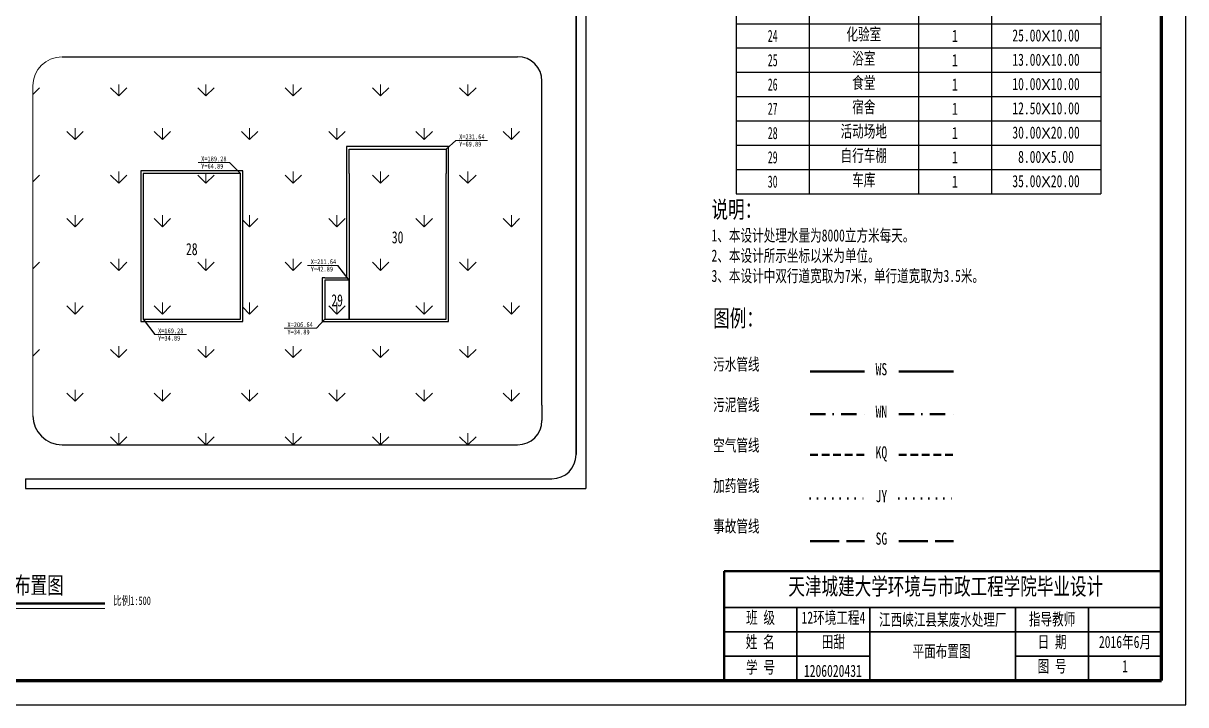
# Model space of a CAD drawing. Header units: millimetres. Extents: x 676 to 2703, y 109 to 703.
# Drawn here: x 1038.4 to 1516.8, y 108.5 to 389.2 of the extents above; entities that cross this region are included whole.
import ezdxf
from ezdxf.enums import TextEntityAlignment as Align

# ---------------------------------------------------------------- set-up
doc = ezdxf.new("R2010")
doc.units = ezdxf.units.MM
for name, pattern in [('ACAD_ISO02W100', [15, 12, -3]), ('ACAD_ISO07W100', [3, 0, -3]), ('DASHDOT2', [12.7, 6.35, -3.175, 0, -3.175]), ('HIDDEN2', [4.7625, 3.175, -1.5875])]:
    doc.linetypes.add(name, pattern=pattern)
doc.layers.get('0').update_dxf_attribs({"lineweight": 25})
doc.layers.add('图层1', color=3, linetype='Continuous', lineweight=70)
doc.layers.add('图层7', color=97, linetype='Continuous', lineweight=70)
for name, color, linetype, lineweight, plot in [('图层2', 5, 'Continuous', 70, False), ('图层3', 1, 'Continuous', 70, False), ('图层4', 2, 'Continuous', 70, False), ('图层5', 6, 'Continuous', 70, False)]:
    doc.layers.add(name, color=color, linetype=linetype, lineweight=lineweight, plot=plot)
doc.styles.add('Dim_ZB', font='txt', dxfattribs={"width": 0.8})
doc.styles.get("Standard").update_dxf_attribs({"font": 'txt', "bigfont": 'gbcbig.shx'})
doc.dimstyles.new('副本 ISO-25', dxfattribs={"dimtxt": 2.5, "dimasz": 2.5, "dimexe": 2, "dimexo": 2, "dimtad": 1, "dimlfac": 500, "dimtxsty": 'Standard', "dimblk": 'ARCHTICK', "dimcen": 2.5, "dimadec": 0, "dimazin": 0, "dimtfac": 1, "dimtmove": 0, "dimatfit": 3, "dimfxl": 1, "dimarcsym": 0})

# ---------------------------------------------------------------- blocks, each defined once
blk = doc.blocks.new('_ArchTick')
at = {"color": 0, "linetype": 'ByBlock', "const_width": 0.15}
blk.add_lwpolyline([(-0.5, -0.5), (0.5, 0.5)], dxfattribs=at)
blk = doc.blocks.new('*U69')
at = {"lineweight": 0}
blk.add_line((0, 0), (13.02, 0), dxfattribs=at)
at = {"lineweight": 0, "style": 'Dim_ZB', "width": 0.8}
blk.add_text(' X=169.28 ', height=2, dxfattribs=at).set_placement((0, 0.5))
blk.add_text(' Y=34.89 ', height=2, dxfattribs=at).set_placement((0, -0.5), align=Align.TOP_LEFT)
blk = doc.blocks.new('*U70')
at = {"lineweight": 0}
blk.add_line((0, 0), (-13.02, 0), dxfattribs=at)
at = {"lineweight": 0, "style": 'Dim_ZB', "width": 0.8}
blk.add_text(' X=189.28 ', height=2, dxfattribs=at).set_placement((-13.02, 0.5))
blk.add_text(' Y=64.89 ', height=2, dxfattribs=at).set_placement((-13.02, -0.5), align=Align.TOP_LEFT)
blk = doc.blocks.new('*U71')
at = {"lineweight": 0}
blk.add_line((0, 0), (-13.34, 0), dxfattribs=at)
at = {"lineweight": 0, "style": 'Dim_ZB', "width": 0.8}
blk.add_text(' X=206.64 ', height=2, dxfattribs=at).set_placement((-13.34, 0.5))
blk.add_text(' Y=34.89 ', height=2, dxfattribs=at).set_placement((-13.34, -0.5), align=Align.TOP_LEFT)
blk = doc.blocks.new('*U72')
at = {"lineweight": 0}
blk.add_line((0, 0), (-12.39, 0), dxfattribs=at)
at = {"lineweight": 0, "style": 'Dim_ZB', "width": 0.8}
blk.add_text(' X=211.64 ', height=2, dxfattribs=at).set_placement((-12.39, 0.5))
blk.add_text(' Y=42.89 ', height=2, dxfattribs=at).set_placement((-12.39, -0.5), align=Align.TOP_LEFT)
blk = doc.blocks.new('*U73')
at = {"lineweight": 0}
blk.add_line((0, 0), (13.02, 0), dxfattribs=at)
at = {"lineweight": 0, "style": 'Dim_ZB', "width": 0.8}
blk.add_text(' X=231.64 ', height=2, dxfattribs=at).set_placement((0, 0.5))
blk.add_text(' Y=69.89 ', height=2, dxfattribs=at).set_placement((0, -0.5), align=Align.TOP_LEFT)

msp = doc.modelspace()

# ---------------------------------------------------------------- hatches: boundary and pattern name
at = {"lineweight": 0}
h = msp.add_hatch(dxfattribs=at)
h.set_pattern_fill('GRASS', color=256, style=0)
h.paths.add_polyline_path([(1028.315166, 363.374237, 0.4142135624), (1016.315166, 375.374237), (897.350271, 375.374237, 0.4142135624), (887.350271, 365.374237), (887.350271, 225.555922, 0.4142135624), (897.350271, 215.555922), (1016.315166, 215.555922, 0.4142135624), (1028.315166, 227.555922)])
h.paths.add_polyline_path([(927.689517, 265.893716), (927.689517, 266.893716), (927.689517, 286.893716), (927.689517, 287.893716), (974.918443, 287.893716), (974.918443, 286.893716), (974.918443, 265.893716), (973.918443, 265.893716)], flags=16)
h.paths.add_polyline_path([(928.918443, 266.893716), (928.918443, 286.893716), (948.918443, 286.893716), (973.918443, 286.893716), (973.918443, 266.893716)], flags=0)
h.paths.add_polyline_path([(919.890411, 265.893716), (898.890411, 265.893716), (897.890411, 265.893716), (897.890411, 293.893716), (898.890411, 293.893716), (918.890411, 293.893716), (919.890411, 293.893716), (919.890411, 266.893716)], flags=16)
h.paths.add_polyline_path([(918.890411, 266.893716), (898.890411, 266.893716), (898.890411, 292.893716), (918.890411, 292.893716)], flags=0)
h.paths.add_polyline_path([(957.721013, 317.027085), (956.721013, 317.027085), (895.721013, 317.027085), (895.721013, 318.027085), (895.721013, 348.027085), (895.721013, 349.027085), (937.721013, 349.027085), (937.721013, 348.027085), (937.721013, 343.027085), (957.721013, 343.027085), (957.721013, 342.027085)], flags=16)
h.paths.add_polyline_path([(963.701556, 317.027085), (963.701556, 318.027085), (963.701556, 338.027085), (963.701556, 339.027085), (1015.701556, 339.027085), (1015.701556, 338.027085), (1015.701556, 317.027085), (1014.701556, 317.027085)], flags=16)
h.paths.add_polyline_path([(956.721013, 318.027085), (936.721013, 318.027085), (896.721013, 318.027085), (896.721013, 348.027085), (936.721013, 348.027085), (936.721013, 342.027085), (956.721013, 342.027085)], flags=0)
h.paths.add_polyline_path([(964.701556, 318.027085), (964.701556, 338.027085), (1014.701556, 338.027085), (1014.701556, 318.027085)], flags=0)
h.paths.add_polyline_path([(1251.838751, 365.374237, 0.4142135624), (1241.838751, 375.374237), (1054.315166, 375.374237, 0.4142135624), (1042.315166, 363.374237), (1042.315166, 227.555922, 0.4142135624), (1054.315166, 215.555922), (1241.838751, 215.555922, 0.4142135624), (1251.838751, 225.555922), (1251.838751, 231.848657)])
h.paths.add_polyline_path([(1086.740503, 266.344595), (1086.740503, 267.344595), (1086.740503, 327.344595), (1086.740503, 328.344595), (1128.740503, 328.344595), (1128.740503, 327.344595), (1128.740503, 266.344595), (1127.740503, 266.344595)], flags=16)
h.paths.add_polyline_path([(1087.740503, 267.344595), (1087.740503, 327.344595), (1127.740503, 327.344595), (1127.740503, 267.344595)], flags=0)
h.paths.add_polyline_path([(1161.447949, 266.344595), (1161.447949, 267.344595), (1161.447949, 284.344595), (1162.447949, 284.344595), (1171.447949, 284.344595), (1171.447949, 338.344595), (1172.447949, 338.344595), (1213.447949, 338.344595), (1213.447949, 337.344595), (1213.447949, 266.344595), (1212.447949, 266.344595)], flags=16)
h.paths.add_polyline_path([(1162.447949, 267.344595), (1162.447949, 283.344595), (1172.447949, 283.344595), (1172.447949, 327.344595), (1172.447949, 337.344595), (1212.447949, 337.344595), (1212.447949, 327.344595), (1212.447949, 267.344595), (1172.447949, 267.344595)], flags=0)
h.paths.add_polyline_path([(904.551568, 350.083231), (915.151568, 350.083231), (915.151568, 353.083231), (904.551568, 353.083231)], flags=24)
h.paths.add_polyline_path([(904.551568, 353.083231), (915.151568, 353.083231), (915.151568, 356.083231), (904.551568, 356.083231)], flags=24)
h.paths.add_polyline_path([(922.757725, 309.424462), (933.091058, 309.424462), (933.091058, 312.424462), (922.757725, 312.424462)], flags=24)
h.paths.add_polyline_path([(922.757725, 312.424462), (933.357725, 312.424462), (933.357725, 315.424462), (922.757725, 315.424462)], flags=24)
h.paths.add_polyline_path([(939.973075, 348.645902), (950.573075, 348.645902), (950.573075, 351.645902), (939.973075, 351.645902)], flags=24)
h.paths.add_polyline_path([(939.973075, 351.645902), (951.373075, 351.645902), (951.373075, 354.645902), (939.973075, 354.645902)], flags=24)
h.paths.add_polyline_path([(968.76137, 341.336795), (979.094703, 341.336795), (979.094703, 344.336795), (968.76137, 344.336795)], flags=24)
h.paths.add_polyline_path([(968.76137, 344.336795), (980.16137, 344.336795), (980.16137, 347.336795), (968.76137, 347.336795)], flags=24)
h.paths.add_polyline_path([(997.656073, 309.146996), (1007.989406, 309.146996), (1007.989406, 312.146996), (997.656073, 312.146996)], flags=24)
h.paths.add_polyline_path([(997.656073, 312.146996), (1009.322739, 312.146996), (1009.322739, 315.146996), (997.656073, 315.146996)], flags=24)
h.paths.add_polyline_path([(905.778825, 256.530183), (916.378825, 256.530183), (916.378825, 259.530183), (905.778825, 259.530183)], flags=24)
h.paths.add_polyline_path([(905.778825, 259.530183), (916.378825, 259.530183), (916.378825, 262.530183), (905.778825, 262.530183)], flags=24)
h.paths.add_polyline_path([(901.813497, 294.485854), (912.413497, 294.485854), (912.413497, 297.485854), (901.813497, 297.485854)], flags=24)
h.paths.add_polyline_path([(901.813497, 297.485854), (912.413497, 297.485854), (912.413497, 300.485854), (901.813497, 300.485854)], flags=24)
h.paths.add_polyline_path([(933.919106, 259.435774), (944.519106, 259.435774), (944.519106, 262.435774), (933.919106, 262.435774)], flags=24)
h.paths.add_polyline_path([(933.919106, 262.435774), (944.519106, 262.435774), (944.519106, 265.435774), (933.919106, 265.435774)], flags=24)
h.paths.add_polyline_path([(952.505109, 287.856431), (963.105109, 287.856431), (963.105109, 290.856431), (952.505109, 290.856431)], flags=24)
h.paths.add_polyline_path([(952.505109, 290.856431), (963.105109, 290.856431), (963.105109, 293.856431), (952.505109, 293.856431)], flags=24)
h.paths.add_polyline_path([(977.426165, 261.349989), (988.026165, 261.349989), (988.026165, 264.349989), (977.426165, 264.349989)], flags=24)
h.paths.add_polyline_path([(977.426165, 264.349989), (988.559498, 264.349989), (988.559498, 267.349989), (977.426165, 267.349989)], flags=24)
h.paths.add_polyline_path([(957.482291, 281.261143), (964.542291, 281.261143), (964.542291, 273.704001), (957.482291, 273.704001)], flags=8)
h.paths.add_polyline_path([(935.356508, 280.974758), (942.456508, 280.974758), (942.456508, 273.417615), (935.356508, 273.417615)], flags=8)
h.paths.add_polyline_path([(905.358476, 283.337964), (912.398476, 283.337964), (912.398476, 275.780821), (905.358476, 275.780821)], flags=8)
h.paths.add_polyline_path([(986.09962, 331.757419), (993.27962, 331.757419), (993.27962, 324.257419), (986.09962, 324.257419)], flags=8)
h.paths.add_polyline_path([(943.220722, 333.581429), (950.260722, 333.581429), (950.260722, 326.024286), (943.220722, 326.024286)], flags=8)
h.paths.add_polyline_path([(912.212723, 336.044962), (919.252723, 336.044962), (919.252723, 328.544962), (912.212723, 328.544962)], flags=8)
h.paths.add_polyline_path([(1093.642871, 258.001902), (1104.242871, 258.001902), (1104.242871, 261.001902), (1093.642871, 261.001902)], flags=24)
h.paths.add_polyline_path([(1093.642871, 261.001902), (1105.309538, 261.001902), (1105.309538, 264.001902), (1093.642871, 264.001902)], flags=24)
h.paths.add_polyline_path([(1111.383204, 328.822385), (1121.983204, 328.822385), (1121.983204, 331.822385), (1111.383204, 331.822385)], flags=24)
h.paths.add_polyline_path([(1111.383204, 331.822385), (1123.049871, 331.822385), (1123.049871, 334.822385), (1111.383204, 334.822385)], flags=24)
h.paths.add_polyline_path([(1146.881046, 260.543742), (1157.481046, 260.543742), (1157.481046, 263.543742), (1146.881046, 263.543742)], flags=24)
h.paths.add_polyline_path([(1146.881046, 263.543742), (1158.814379, 263.543742), (1158.814379, 266.543742), (1146.881046, 266.543742)], flags=24)
h.paths.add_polyline_path([(1156.498268, 286.455735), (1167.098268, 286.455735), (1167.098268, 289.455735), (1156.498268, 289.455735)], flags=24)
h.paths.add_polyline_path([(1156.498268, 289.455735), (1167.631601, 289.455735), (1167.631601, 292.455735), (1156.498268, 292.455735)], flags=24)
h.paths.add_polyline_path([(1217.563335, 337.925235), (1228.163335, 337.925235), (1228.163335, 340.925235), (1217.563335, 340.925235)], flags=24)
h.paths.add_polyline_path([(1217.563335, 340.925235), (1229.230001, 340.925235), (1229.230001, 343.925235), (1217.563335, 343.925235)], flags=24)
h.paths.add_polyline_path([(1164.002066, 278.803662), (1171.082066, 278.803662), (1171.082066, 271.246519), (1164.002066, 271.246519)], flags=8)
h.paths.add_polyline_path([(1188.906013, 304.762508), (1195.966013, 304.762508), (1195.966013, 297.205365), (1188.906013, 297.205365)], flags=8)
h.paths.add_polyline_path([(1104.198568, 299.908705), (1111.258568, 299.908705), (1111.258568, 292.351562), (1104.198568, 292.351562)], flags=8)

# ---------------------------------------------------------------- linework, layer by layer
at = {"lineweight": 25}
for p, q in [((1516.802068, 108.506476), (1516.802068, 702.506476)), ((1269.912795, 652.888366), (1269.912795, 197.555922)), ((1265.912795, 211.555922), (1265.912795, 636.888366)), ((1265.912795, 636.888366), (1265.912795, 211.555922)), ((1331.802068, 398.978631), (1331.802068, 388.978631)), ((1361.802068, 398.978631), (1361.802068, 388.978631)), ((1406.802068, 398.978631), (1406.802068, 388.978631)), ((1436.802068, 398.978631), (1436.802068, 388.978631)), ((1481.802068, 398.978631), (1481.802068, 388.978631)), ((1331.802068, 388.978631), (1453.008961, 388.978631)), ((1331.802068, 388.978631), (1331.802068, 378.978631)), ((1361.802068, 388.978631), (1361.802068, 378.978631)), ((1406.802068, 388.978631), (1406.802068, 378.978631)), ((1436.802068, 388.978631), (1436.802068, 378.978631)), ((1453.008961, 388.978631), (1481.802068, 388.978631)), ((1481.802068, 388.978631), (1481.802068, 378.978631)), ((1331.802068, 378.978631), (1453.008961, 378.978631)), ((1331.802068, 378.978631), (1331.802068, 368.978631)), ((1361.802068, 378.978631), (1361.802068, 368.978631)), ((1406.802068, 378.978631), (1406.802068, 368.978631)), ((1436.802068, 378.978631), (1436.802068, 368.978631)), ((1453.008961, 378.978631), (1481.802068, 378.978631)), ((1481.802068, 378.978631), (1481.802068, 368.978631)), ((1054.315166, 375.374237), (1241.838751, 375.374237)), ((1331.802068, 368.978631), (1453.008961, 368.978631)), ((1331.802068, 368.978631), (1331.802068, 358.978631)), ((1361.802068, 368.978631), (1361.802068, 358.978631)), ((1406.802068, 368.978631), (1406.802068, 358.978631)), ((1436.802068, 368.978631), (1436.802068, 358.978631)), ((1453.008961, 368.978631), (1481.802068, 368.978631)), ((1481.802068, 368.978631), (1481.802068, 358.978631)), ((1251.838751, 231.848657), (1251.838751, 365.374237)), ((1331.802068, 358.978631), (1453.008961, 358.978631)), ((1331.802068, 358.978631), (1331.802068, 348.978631)), ((1361.802068, 358.978631), (1361.802068, 348.978631)), ((1406.802068, 358.978631), (1406.802068, 348.978631)), ((1436.802068, 358.978631), (1436.802068, 348.978631)), ((1453.008961, 358.978631), (1481.802068, 358.978631)), ((1481.802068, 358.978631), (1481.802068, 348.978631)), ((1331.802068, 348.978631), (1453.008961, 348.978631)), ((1331.802068, 348.978631), (1331.802068, 338.978631)), ((1361.802068, 348.978631), (1361.802068, 338.978631)), ((1406.802068, 348.978631), (1406.802068, 338.978631)), ((1436.802068, 348.978631), (1436.802068, 338.978631)), ((1453.008961, 348.978631), (1481.802068, 348.978631)), ((1481.802068, 348.978631), (1481.802068, 338.978631)), ((1172.447949, 338.344595), (1171.447949, 338.344595)), ((1171.447949, 338.344595), (1171.447949, 284.344595)), ((1213.447949, 338.344595), (1172.447949, 338.344595)), ((1172.447949, 327.344595), (1172.447949, 337.344595)), ((1172.447949, 337.344595), (1212.447949, 337.344595)), ((1212.447949, 337.344595), (1212.447949, 327.344595)), ((1213.447949, 337.344595), (1213.447949, 338.344595)), ((1213.447949, 266.344595), (1213.447949, 337.344595)), ((1331.802068, 338.978631), (1453.008961, 338.978631)), ((1331.802068, 338.978631), (1331.802068, 328.978631)), ((1361.802068, 338.978631), (1361.802068, 328.978631)), ((1406.802068, 338.978631), (1406.802068, 328.978631)), ((1436.802068, 338.978631), (1436.802068, 328.978631)), ((1453.008961, 338.978631), (1481.802068, 338.978631)), ((1481.802068, 338.978631), (1481.802068, 328.978631)), ((1128.740503, 328.344595), (1086.740503, 328.344595)), ((1086.740503, 328.344595), (1086.740503, 327.344595)), ((1086.740503, 327.344595), (1086.740503, 267.344595)), ((1087.740503, 327.344595), (1087.740503, 267.344595)), ((1127.740503, 327.344595), (1087.740503, 327.344595)), ((1127.740503, 267.344595), (1127.740503, 327.344595)), ((1128.740503, 327.344595), (1128.740503, 328.344595)), ((1128.740503, 266.344595), (1128.740503, 327.344595)), ((1172.447949, 327.344595), (1172.447949, 267.344595)), ((1212.447949, 267.344595), (1212.447949, 327.344595)), ((1331.802068, 328.978631), (1453.008961, 328.978631)), ((1331.802068, 328.978631), (1331.802068, 318.978631)), ((1361.802068, 328.978631), (1361.802068, 318.978631)), ((1406.802068, 328.978631), (1406.802068, 318.978631)), ((1436.802068, 328.978631), (1436.802068, 318.978631)), ((1453.008961, 328.978631), (1481.802068, 328.978631)), ((1481.802068, 328.978631), (1481.802068, 318.978631)), ((1331.802068, 318.978631), (1453.008961, 318.978631)), ((1453.008961, 318.978631), (1481.802068, 318.978631)), ((1162.447949, 284.344595), (1161.447949, 284.344595)), ((1161.447949, 284.344595), (1161.447949, 267.344595)), ((1162.447949, 284.344595), (1171.447949, 284.344595)), ((1172.447949, 283.344595), (1162.447949, 283.344595)), ((1162.447949, 283.344595), (1162.447949, 267.344595)), ((1172.447949, 267.344595), (1172.447949, 283.344595)), ((1086.740503, 267.344595), (1086.740503, 266.344595)), ((1086.740503, 266.344595), (1127.740503, 266.344595)), ((1087.740503, 267.344595), (1127.740503, 267.344595)), ((1127.740503, 266.344595), (1128.740503, 266.344595)), ((1161.447949, 267.344595), (1161.447949, 266.344595)), ((1161.447949, 266.344595), (1212.447949, 266.344595)), ((1162.447949, 267.344595), (1172.447949, 267.344595)), ((1172.447949, 267.344595), (1212.447949, 267.344595)), ((1212.447949, 266.344595), (1213.447949, 266.344595)), ((1251.838751, 231.848657), (1251.838751, 225.555922)), ((1054.315166, 215.555922), (1241.838751, 215.555922)), ((1039.272635, 201.555922), (1039.272635, 197.555922)), ((1039.272635, 201.555922), (1255.912795, 201.555922)), ((1039.272635, 197.555922), (1269.912795, 197.555922)), ((1516.802068, 108.506476), (1516.802068, 153.506476)), ((675.802068, 108.506476), (1516.802068, 108.506476))]:
    msp.add_line(p, q, dxfattribs=at)
at = {"lineweight": 100}
for p, q in [((1506.802068, 118.506476), (1506.802068, 692.506476)), ((700.802068, 118.506476), (1506.802068, 118.506476))]:
    msp.add_line(p, q, dxfattribs=at)
at = {"lineweight": 0}
for p, q in [((1042.315166, 363.374237), (1042.315166, 227.555922)), ((969.725019, 148.153144), (1071.965038, 148.153144))]:
    msp.add_line(p, q, dxfattribs=at)
at = {"lineweight": 50}
for p, q in [((1506.802068, 163.506476), (1326.802068, 163.506476)), ((1326.802068, 163.506476), (1326.802068, 118.506476)), ((969.725019, 150.153144), (1071.965038, 150.153144))]:
    msp.add_line(p, q, dxfattribs=at)
at = {"lineweight": 35}
for p, q in [((1506.802068, 148.506476), (1326.802068, 148.506476)), ((1356.802068, 118.506476), (1356.802068, 148.506476)), ((1386.802068, 118.506476), (1386.802068, 148.506476)), ((1446.802068, 118.506476), (1446.802068, 148.506476)), ((1476.802068, 118.506476), (1476.802068, 148.506476)), ((1386.802068, 138.506476), (1326.802068, 138.506476)), ((1386.802068, 138.506476), (1446.802068, 138.506476)), ((1506.802068, 138.506476), (1446.802068, 138.506476)), ((1386.802068, 128.506476), (1326.802068, 128.506476)), ((1506.802068, 128.506476), (1446.802068, 128.506476))]:
    msp.add_line(p, q, dxfattribs=at)
at = {"lineweight": 0}
msp.add_arc((1054.315166, 363.374237), 12, 90, 180, dxfattribs=at)
at = {"lineweight": 25}
for centre, radius, start, end in [((1241.838751, 365.374237), 10, 0, 90), ((1054.315166, 227.555922), 12, 180, 270), ((1241.838751, 225.555922), 10, 270, 0), ((1255.912795, 211.555922), 10, 270, 0)]:
    msp.add_arc(centre, radius, start, end, dxfattribs=at)
at = {"layer": '图层1', "lineweight": 50}
for p, q in [((1362.20336, 245.716707), (1384.653976, 245.716707)), ((1398.702648, 245.716707), (1421.153264, 245.716707))]:
    msp.add_line(p, q, dxfattribs=at)
at = {"layer": '图层2', "linetype": 'DASHDOT2', "lineweight": 50}
for p, q in [((1362.20336, 228.224198), (1384.653976, 228.224198)), ((1398.702648, 228.224198), (1421.153264, 228.224198))]:
    msp.add_line(p, q, dxfattribs=at)
at = {"layer": '图层3', "linetype": 'HIDDEN2', "lineweight": 50}
for p, q in [((1362.20336, 211.455681), (1384.653976, 211.455681)), ((1398.702648, 211.455681), (1421.153264, 211.455681))]:
    msp.add_line(p, q, dxfattribs=at)
at = {"layer": '图层4', "linetype": 'ACAD_ISO07W100', "lineweight": 50}
for p, q in [((1362.20336, 193.456544), (1384.653976, 193.456544)), ((1398.702648, 193.456544), (1421.153264, 193.456544))]:
    msp.add_line(p, q, dxfattribs=at)
at = {"layer": '图层7', "linetype": 'ACAD_ISO02W100', "lineweight": 50}
for p, q in [((1362.20336, 175.94026), (1384.653976, 175.94026)), ((1398.702648, 175.94026), (1421.153264, 175.94026))]:
    msp.add_line(p, q, dxfattribs=at)

# ---------------------------------------------------------------- block references
at = {"layer": '图层5', "lineweight": 25}
for name, p in [('*U73', (1216.463335, 340.925235)), ('*U70', (1123.306261, 331.822385)), ('*U72', (1167.792847, 289.455735)), ('*U69', (1092.542871, 261.001902)), ('*U71', (1159.118752, 263.543742))]:
    msp.add_blockref(name, p, dxfattribs=at)

# ---------------------------------------------------------------- texts
at = {"lineweight": 25}
for s, insert, char_height, width, attachment_point in [('{\\fFangSong|b0|i0|c134|p49;\\W0.7;化验室}', (1384.302068, 387.184365), 5, 45, 2), ('{\\fFangSong|b0|i0|c134|p49;\\W0.6;24}', (1346.802068, 386.470888), 5, 30, 2), ('{\\fFangSong|b0|i0|c134|p49;\\W0.7;1}', (1421.802068, 386.470888), 5, 30, 2), ('{\\fFangSong|b0|i0|c134|p49;\\W0.7;25.00\\f@Dotum|b0|i0|c134|p34;\\H0.9x;\\W1;X\\fFangSong|b0|i0|c134|p49;\\H1.111x;\\W0.7;10.00}', (1459.302068, 386.659489), 5, 45, 2), ('{\\fFangSong|b0|i0|c134|p49;\\W0.7;浴室}', (1384.302068, 377.184365), 5, 45, 2), ('{\\fFangSong|b0|i0|c134|p49;\\W0.6;25}', (1346.802068, 376.470888), 5, 30, 2), ('{\\fFangSong|b0|i0|c134|p49;\\W0.7;1}', (1421.802068, 376.470888), 5, 30, 2), ('{\\fFangSong|b0|i0|c134|p49;\\W0.7;13.00\\f@Dotum|b0|i0|c134|p34;\\H0.9x;\\W1;X\\fFangSong|b0|i0|c134|p49;\\H1.111x;\\W0.7;10.00}', (1459.302068, 376.659489), 5, 45, 2), ('{\\fFangSong|b0|i0|c134|p49;\\W0.6;26}', (1346.802068, 366.470888), 5, 30, 2), ('{\\fFangSong|b0|i0|c134|p49;\\W0.7;食堂}', (1384.302068, 367.184365), 5, 45, 2), ('{\\fFangSong|b0|i0|c134|p49;\\W0.7;1}', (1421.802068, 366.470888), 5, 30, 2), ('{\\fFangSong|b0|i0|c134|p49;\\W0.7;10.00\\f@Dotum|b0|i0|c134|p34;\\H0.9x;\\W1;X\\fFangSong|b0|i0|c134|p49;\\H1.111x;\\W0.7;10.00}', (1459.302068, 366.659489), 5, 45, 2), ('{\\fFangSong|b0|i0|c134|p49;\\W0.6;27}', (1346.802068, 356.470888), 5, 30, 2), ('{\\fFangSong|b0|i0|c134|p49;\\W0.7;宿舍}', (1384.302068, 357.184365), 5, 45, 2), ('{\\fFangSong|b0|i0|c134|p49;\\W0.7;1}', (1421.802068, 356.470888), 5, 30, 2), ('{\\fFangSong|b0|i0|c134|p49;\\W0.7;12.50\\f@Dotum|b0|i0|c134|p34;\\H0.9x;\\W1;X\\fFangSong|b0|i0|c134|p49;\\H1.111x;\\W0.7;10.00}', (1459.302068, 356.659489), 5, 45, 2), ('{\\fFangSong|b0|i0|c134|p49;\\W0.6;28}', (1346.802068, 346.470888), 5, 30, 2), ('{\\fFangSong|b0|i0|c134|p49;\\W0.7;活动场地}', (1384.302068, 347.184365), 5, 45, 2), ('{\\fFangSong|b0|i0|c134|p49;\\W0.7;1}', (1421.802068, 346.470888), 5, 30, 2), ('{\\fFangSong|b0|i0|c134|p49;\\W0.7;30.00\\f@Dotum|b0|i0|c134|p34;\\H0.9x;\\W1;X\\fFangSong|b0|i0|c134|p49;\\H1.111x;\\W0.7;20.00}', (1459.302068, 346.659489), 5, 45, 2), ('{\\fFangSong|b0|i0|c134|p49;\\W0.6;29}', (1346.802068, 336.470888), 5, 30, 2), ('{\\fFangSong|b0|i0|c134|p49;\\W0.7;自行车棚}', (1384.302068, 337.184365), 5, 45, 2), ('{\\fFangSong|b0|i0|c134|p49;\\W0.7;1}', (1421.802068, 336.470888), 5, 30, 2), ('{\\fFangSong|b0|i0|c134|p49;\\W0.7;8.00\\f@Dotum|b0|i0|c134|p34;\\H0.9x;\\W1;X\\fFangSong|b0|i0|c134|p49;\\H1.111x;\\W0.7;5.00}', (1459.302068, 336.659489), 5, 45, 2), ('{\\fFangSong|b0|i0|c134|p49;\\W0.6;30}', (1346.802068, 326.470888), 5, 30, 2), ('{\\fFangSong|b0|i0|c134|p49;\\W0.7;车库}', (1384.302068, 327.184365), 5, 45, 2), ('{\\fFangSong|b0|i0|c134|p49;\\W0.7;1}', (1421.802068, 326.470888), 5, 30, 2), ('{\\fFangSong|b0|i0|c134|p49;\\W0.7;35.00\\f@Dotum|b0|i0|c134|p34;\\H0.9x;\\W1;X\\fFangSong|b0|i0|c134|p49;\\H1.111x;\\W0.7;20.00}', (1459.302068, 326.659489), 5, 45, 2), ('{\\fFangSong|b0|i0|c134|p49;\\H1.4x;\\W0.714;说明：\\H0.7143x;\\W1;\\P\\W0.7;1、本设计处理水量为8000立方米每天。\\P2、本设计所示坐标以米为单位。\\P3、本设计中双行道宽取为7米，单行道宽取为3.5米。}', (1321.630709, 315.978293), 5, 180, 1), ('{\\f@FangSong|b0|i0|c134|p49;\\W0.7;30}', (1192.436013, 300.983937), 5, 22, 5), ('{\\f@FangSong|b0|i0|c134|p49;\\W0.7;28}', (1107.728568, 296.130133), 5, 22, 5), ('{\\f@FangSong|b0|i0|c134|p49;\\W0.7;29}', (1167.542066, 275.025091), 5, 22, 5), ('{\\fFangSong|b0|i0|c134|p49;\\H1.4x;\\W0.714;图例：\\W1;\\P\\H0.7143x;\\P\\W0.7;污水管线\\P\\P污泥管线\\P\\P空气管线\\P\\P加药管线\\P\\P事故管线 \\W1;  }', (1322.307921, 271.218281), 5, 180, 1), ('{\\fFangSong|b0|i0|c134|p49;\\W0.7;WS}', (1391.544442, 249.199306), 5, 45, 2), ('{\\fFangSong|b0|i0|c134|p49;\\W0.7;WN}', (1391.544442, 231.706797), 5, 45, 2), ('{\\fFangSong|b0|i0|c134|p49;\\W0.7;KQ}', (1391.544442, 214.938279), 5, 45, 2), ('{\\fFangSong|b0|i0|c134|p49;\\W0.7;JY}', (1391.544442, 196.939142), 5, 45, 2), ('{\\fFangSong|b0|i0|c134|p49;\\W0.7;SG}', (1391.544442, 179.422858), 5, 45, 2), ('{\\fFangSong|b0|i0|c134|p49;\\W0.714;污水处理厂平面布置图}', (1020.917621, 161.256856), 7, 137.63332397, 2), ('{\\fFangSong|b0|i0|c134|p49;\\W0.714;天津城建大学环境与市政工程学院毕业设计}', (1418.028451, 160.763891), 7, 180, 2), ('{\\fFangSong|b0|i0|c134|p49;\\W0.714;比例1:500}', (1083.133494, 153.123112), 3.5, 71.47100483, 2), ('{\\fFangSong|b0|i0|c134|p49;\\W0.7;班 级}', (1341.802068, 146.889997), 5, 30, 2), ('{\\fFangSong|b0|i0|c134|p49;\\W0.7;12环境工程4}', (1371.802068, 146.889997), 5, 30, 2), ('{\\fFangSong|b0|i0|c134|p49;\\W0.7;江西峡江县某废水处理厂}', (1416.802068, 146.065823), 5, 60, 2), ('{\\fFangSong|b0|i0|c134|p49;\\W0.7;指导教师}', (1461.802068, 143.481381), 5, 30, 5), ('{\\fFangSong|b0|i0|c134|p49;\\W0.7;姓 名}', (1341.655562, 136.889997), 5, 30, 2), ('{\\fFangSong|b0|i0|c134|p49;\\W0.7;田甜}', (1371.802068, 136.889997), 5, 30, 2), ('{\\fFangSong|b0|i0|c134|p49;\\W0.7;日 期}', (1461.802068, 136.889997), 5, 30, 2), ('{\\fFangSong|b0|i0|c134|p49;\\W0.7;2016年6月}', (1491.802068, 136.889997), 5, 30, 2), ('{\\fFangSong|b0|i0|c134|p49;\\W0.7;平面布置图}', (1416.295955, 133.048299), 5, 60, 2), ('{\\fFangSong|b0|i0|c134|p49;\\W0.7;学 号}', (1341.802068, 126.431579), 5, 30, 2), ('{\\fFangSong|b0|i0|c134|p49;\\W0.7;1206020431}', (1371.568738, 124.987625), 5, 30, 2), ('{\\fFangSong|b0|i0|c134|p49;\\W0.7;图 号}', (1461.802068, 126.889997), 5, 30, 2), ('{\\fFangSong|b0|i0|c134|p49;\\W0.7;1}', (1491.802068, 126.889997), 5, 30, 2)]:
    msp.add_mtext(s, dxfattribs=dict(at, insert=insert, char_height=char_height, width=width, attachment_point=attachment_point))

# ---------------------------------------------------------------- leaders
at = {"layer": '图层5', "lineweight": 25}
for points in [[(1212.447949, 337.344595), (1216.463335, 340.925235)], [(1127.740503, 327.344595), (1123.306261, 331.822385)], [(1172.447949, 283.344595), (1167.792847, 289.455735)], [(1087.740503, 267.344595), (1092.542871, 261.001902)], [(1162.447949, 267.344595), (1159.118752, 263.543742)]]:
    msp.add_leader(points, dimstyle='副本 ISO-25', override={"dimzin": 0, "dimldrblk": 'None'}, dxfattribs=at)

doc.saveas('drawing.dxf')
